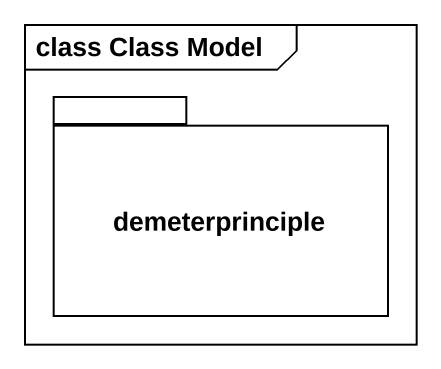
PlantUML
@startuml
mainframe class Class Model
package demeterprinciple {
}
@enduml
